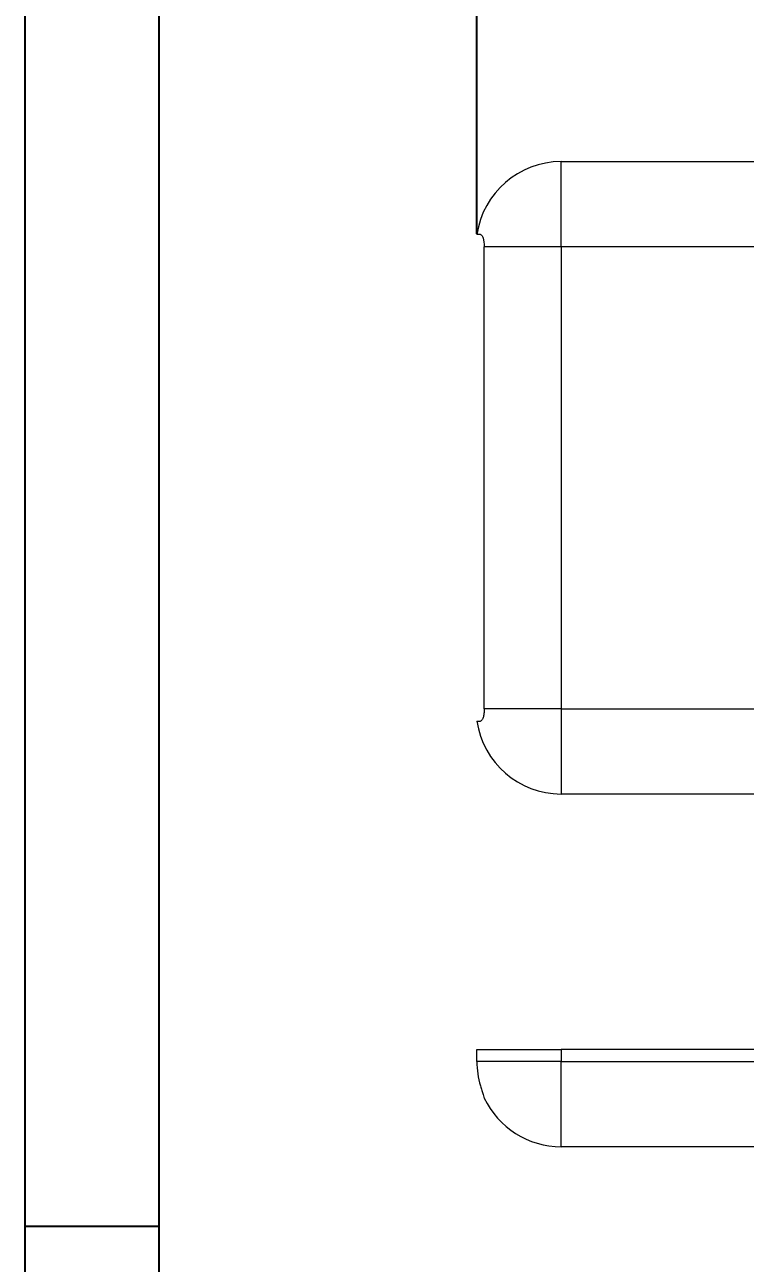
# Model space of a CAD drawing. Header units: inches. Extents: x 1846 to 3307, y 1126 to 1431.
# Drawn here: x 1846.2 to 1905.4, y 1277.9 to 1379.8 of the extents above; entities that cross this region are included whole.
import ezdxf

# ---------------------------------------------------------------- set-up
doc = ezdxf.new("R2010")
doc.units = ezdxf.units.IN
doc.header["$LTSCALE"] = 15
doc.styles.get("Standard").update_dxf_attribs({"font": 'txt', "bigfont": 'gbcbig.shx'})
doc.dimstyles.new('2.5', dxfattribs={"dimtxt": 2, "dimasz": 1, "dimexe": 0.18, "dimexo": 0.0625, "dimgap": 0.09, "dimtad": 0, "dimtih": 1, "dimtoh": 1, "dimzin": 0, "dimdsep": 46, "dimtxsty": 'Standard', "dimcen": 1, "dimadec": 0, "dimazin": 2, "dimtfac": 1, "dimtofl": 0, "dimtmove": 0, "dimatfit": 3, "dimfxl": 1, "dimtolj": 1, "dimtzin": 0, "dimarcsym": 0})

# ---------------------------------------------------------------- blocks, each defined once
blk = doc.blocks.new('*D456')
at = {"color": 0, "lineweight": -2}
for p, q in [((1883.38, 1362.56), (1883.38, 1391.02)), ((1884.38, 1390.84), (1928.25, 1390.84)), ((1980.31, 1390.84), (1936.43, 1390.84)), ((1981.31, 1355.45), (1981.31, 1391.02))]:
    blk.add_line(p, q, dxfattribs=at)
at = {"color": 0}
for points in [[(1884.38, 1391), (1884.38, 1390.67), (1883.38, 1390.84)], [(1980.31, 1391), (1980.31, 1390.67), (1981.31, 1390.84)]]:
    blk.add_solid(points, dxfattribs=at)
at = {"layer": 'Defpoints', "color": 0}
for p in [(1981.31, 1390.84), (1883.38, 1362.5), (1981.31, 1355.39)]:
    blk.add_point(p, dxfattribs=at)
at = {"color": 0, "insert": (1932.34, 1390.84), "char_height": 2, "attachment_point": 5}
blk.add_mtext('\\A1;97.93', dxfattribs=at)

msp = doc.modelspace()

# ---------------------------------------------------------------- linework, layer by layer
for p, q in [((1846.203, 1431.421), (1846.203, 1130.434)), ((1857.218, 1424.255), (1857.218, 1137.601)), ((1857.218, 1280.928), (1846.203, 1280.928))]:
    msp.add_line(p, q)
at = {"color": 7, "linetype": 'Continuous', "lineweight": 15}
for p, q in [((1890.306, 1361.502), (1890.306, 1368.502)), ((1890.306, 1368.502), (1974.306, 1368.502)), ((1883.673, 1362.502), (1883.378, 1362.502)), ((1890.306, 1361.502), (1883.981, 1361.502)), ((1883.981, 1323.502), (1883.981, 1361.502)), ((1890.306, 1361.502), (1890.306, 1323.502)), ((1927.871, 1361.502), (1890.306, 1361.502)), ((1890.306, 1323.502), (1883.981, 1323.502)), ((1890.306, 1323.502), (1974.306, 1323.502)), ((1890.306, 1323.502), (1890.306, 1316.502)), ((1883.378, 1322.502), (1883.673, 1322.502)), ((1974.306, 1316.502), (1890.306, 1316.502)), ((1883.378, 1295.502), (1890.306, 1295.502)), ((1883.378, 1294.502), (1883.378, 1295.502)), ((1890.306, 1295.502), (1890.306, 1294.502)), ((1974.306, 1295.502), (1890.306, 1295.502)), ((1890.306, 1294.502), (1883.378, 1294.502)), ((1890.306, 1294.502), (1974.306, 1294.502)), ((1890.306, 1287.502), (1890.306, 1294.502)), ((1927.871, 1287.502), (1890.306, 1287.502))]:
    msp.add_line(p, q, dxfattribs=at)
for centre, radius, start, end in [((1890.306, 1361.502), 7, 90, 171.78679), ((1890.306, 1323.502), 7, 188.21321, 270), ((1890.306, 1294.502), 6.928, 180, 196.77865), ((1890.306, 1294.502), 7, 205.37693, 270)]:
    msp.add_arc(centre, radius, start, end, dxfattribs=at)
for points, knots in [([(1883.673, 1362.502), (1883.712, 1362.502), (1883.75, 1362.477), (1883.824, 1362.38), (1883.858, 1362.308), (1883.945, 1362.034), (1883.981, 1361.772), (1883.981, 1361.502)], [0, 0, 0, 0, 0.25, 0.25, 0.5, 0.5, 1, 1, 1, 1]), ([(1883.981, 1323.502), (1883.981, 1323.367), (1883.973, 1323.234), (1883.94, 1322.989), (1883.916, 1322.878), (1883.858, 1322.696), (1883.824, 1322.624), (1883.751, 1322.527), (1883.712, 1322.502), (1883.673, 1322.502)], [0, 0, 0, 0, 0.25, 0.25, 0.5, 0.5, 0.75, 0.75, 1, 1, 1, 1]), ([(1883.673, 1292.502), (1883.712, 1292.373), (1883.75, 1292.247), (1883.824, 1292.007), (1883.858, 1291.897), (1883.945, 1291.617), (1883.981, 1291.502), (1883.981, 1291.502)], [0, 0, 0, 0, 0.25, 0.25, 0.5, 0.5, 1, 1, 1, 1])]:
    msp.add_open_spline(points, degree=3, knots=knots, dxfattribs=at)

# ---------------------------------------------------------------- dimensions: what is measured, and where the dimension line sits
dim = msp.add_linear_dim(base=(1981.306, 1390.836), p1=(1883.378, 1362.502), p2=(1981.306, 1355.387), dimstyle='2.5')
dim.commit()
dim.dimension.update_dxf_attribs({"geometry": '*D456', "text_midpoint": (1932.342, 1390.836), "dimtype": 160})

doc.saveas('drawing.dxf')
